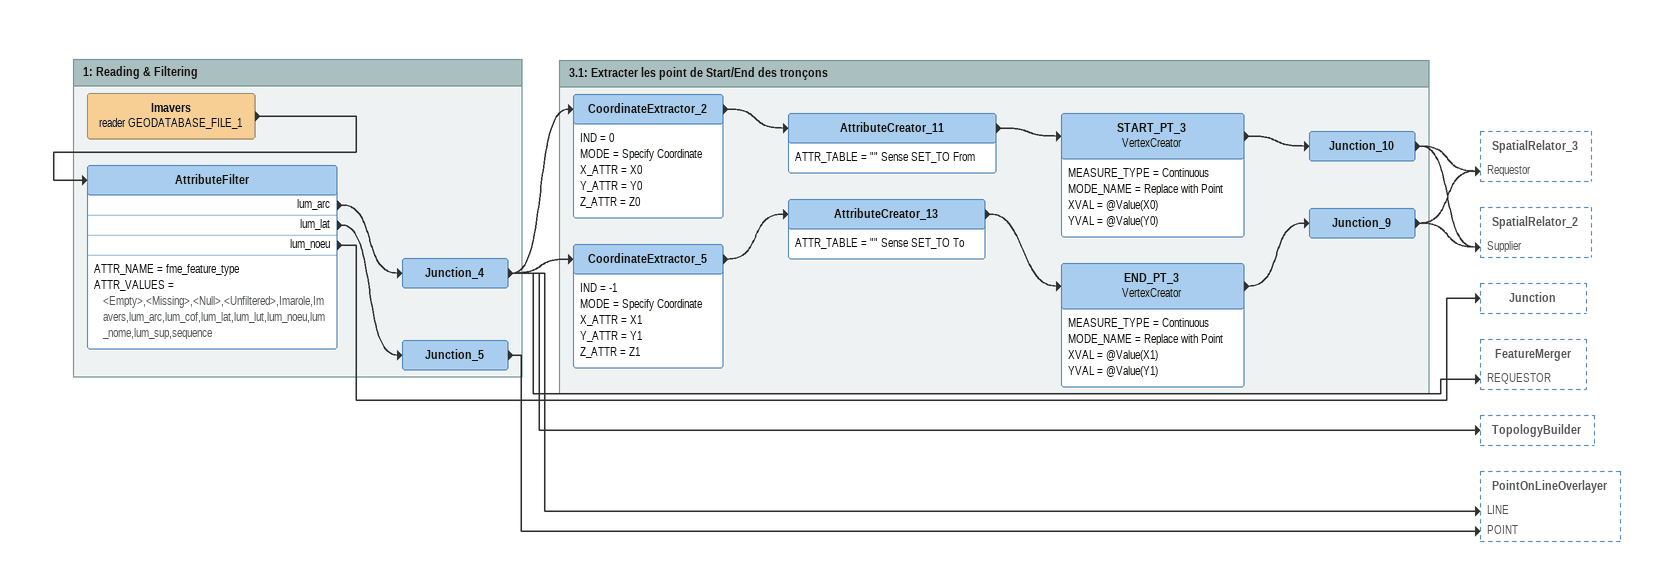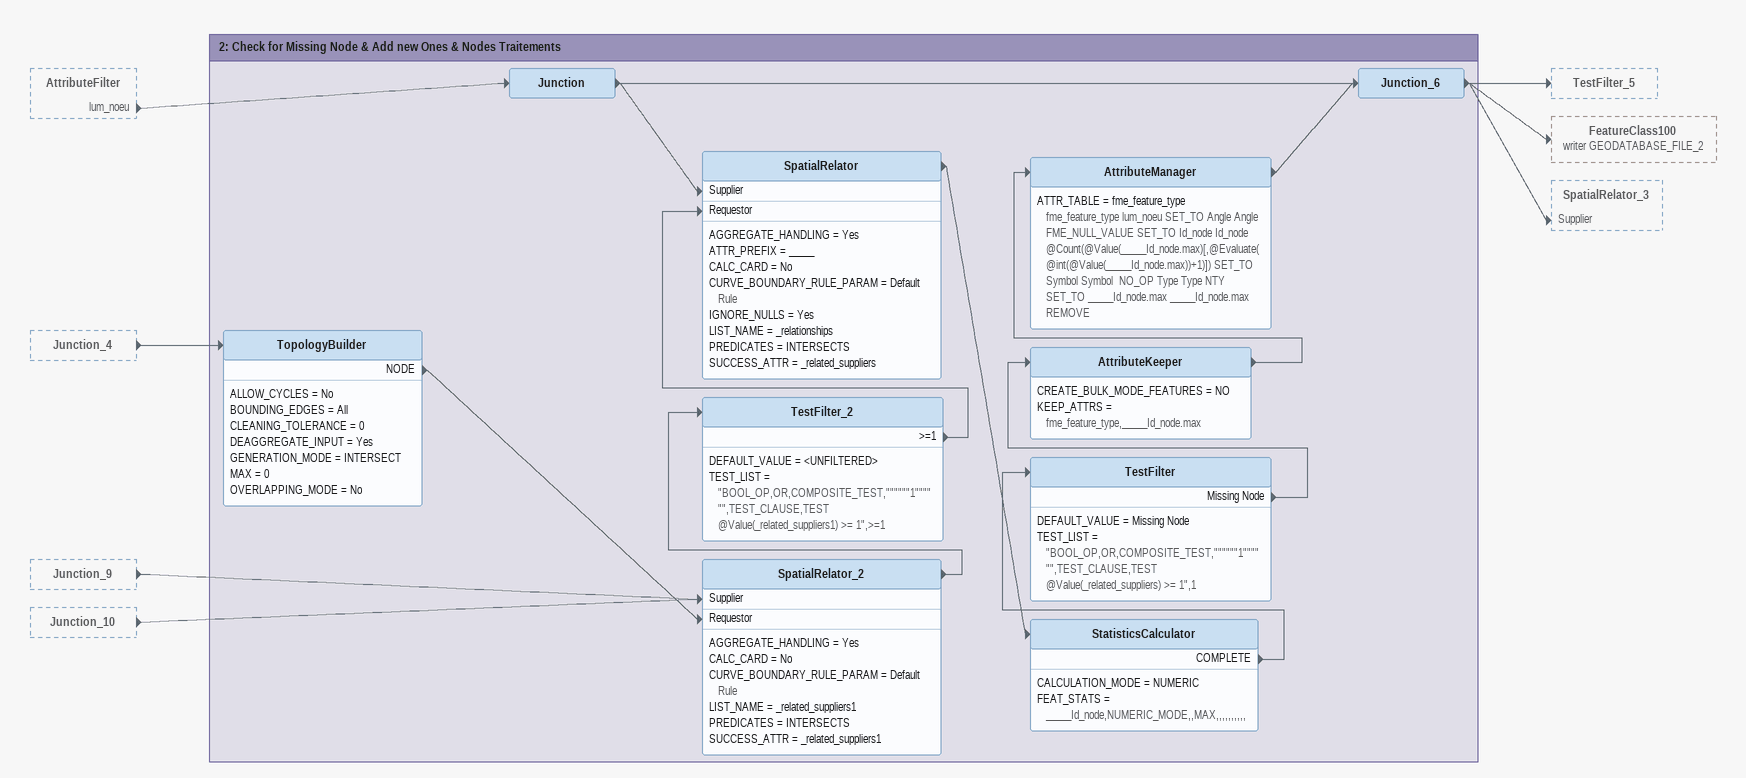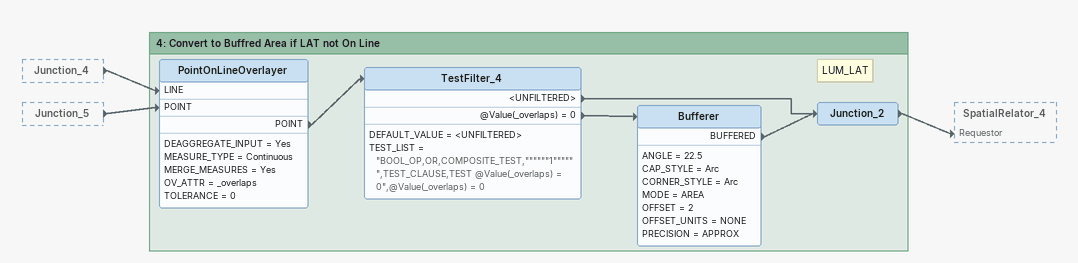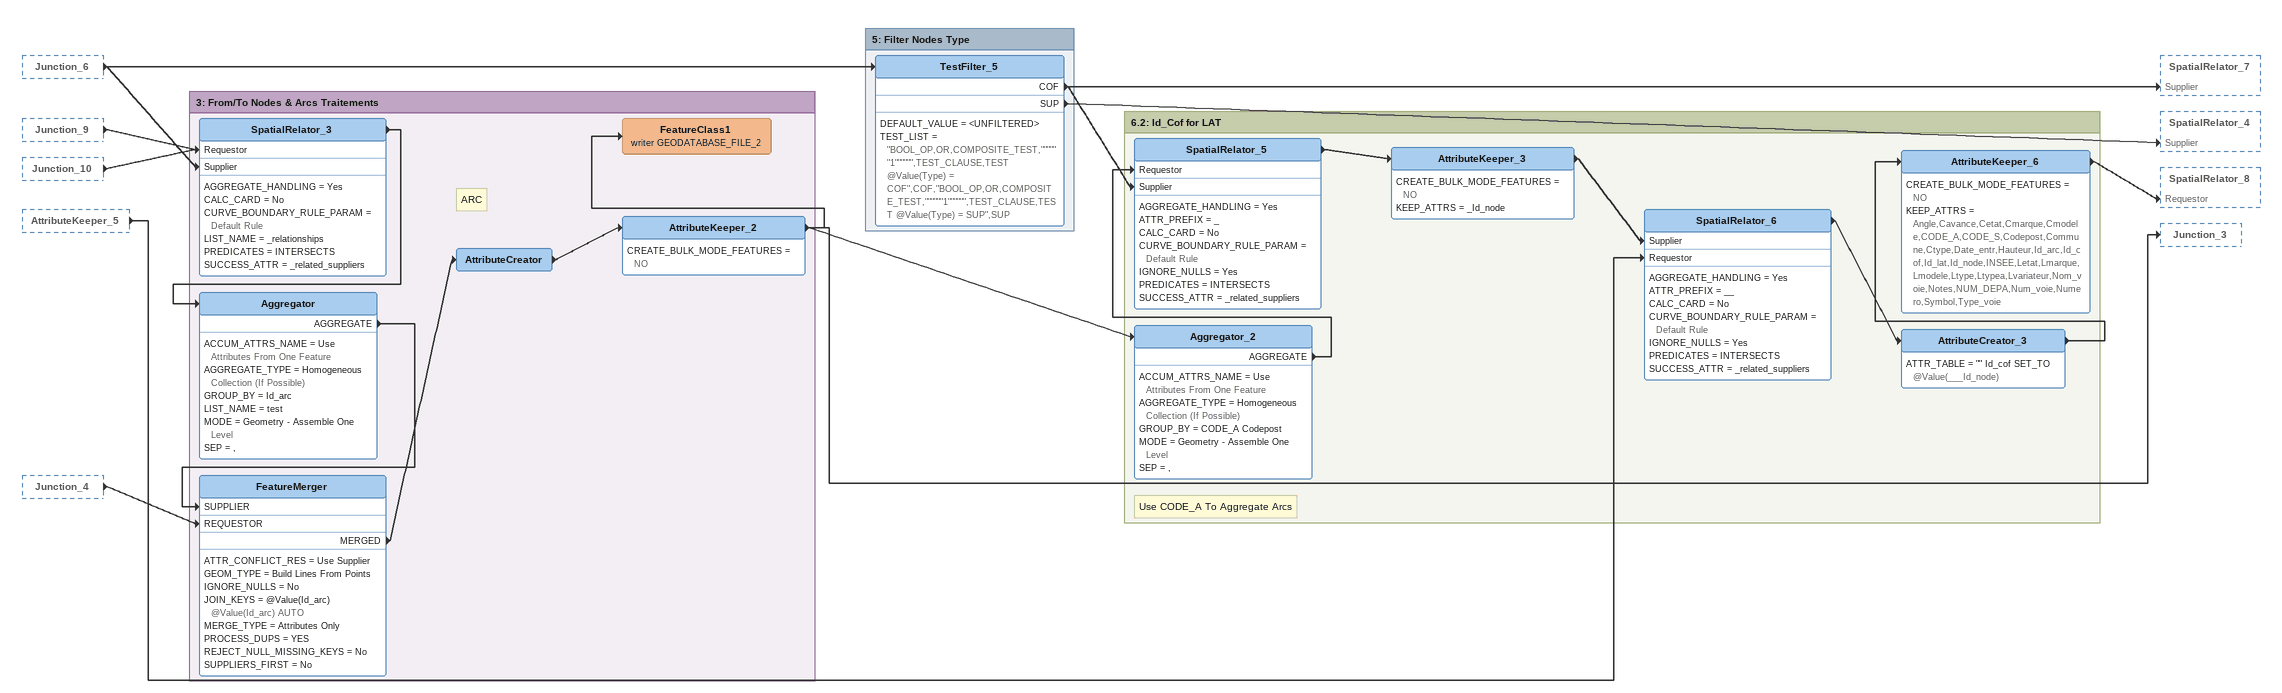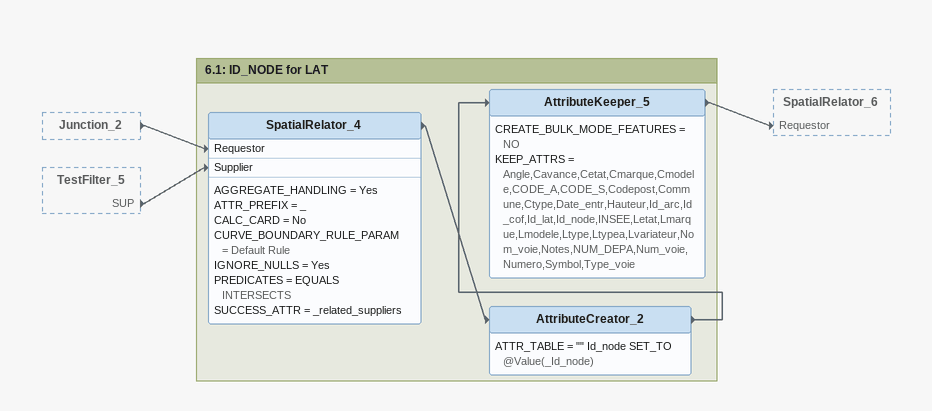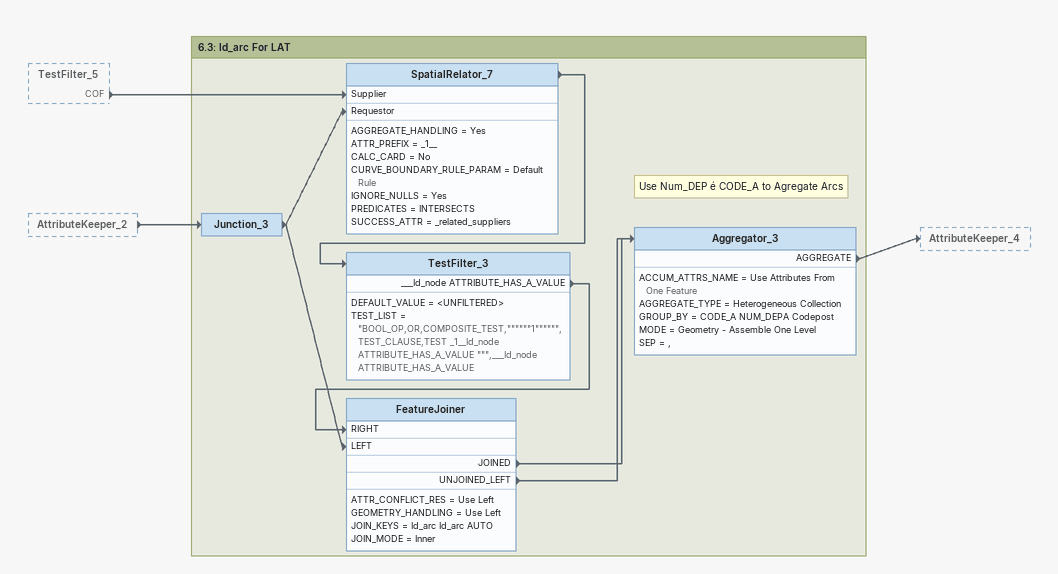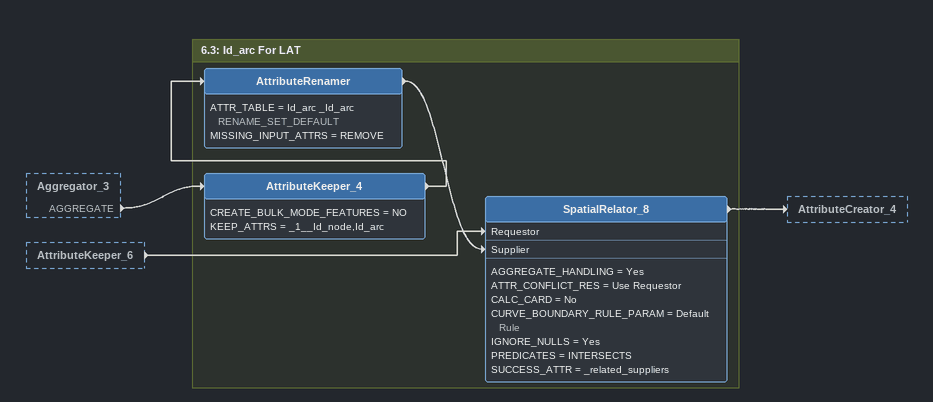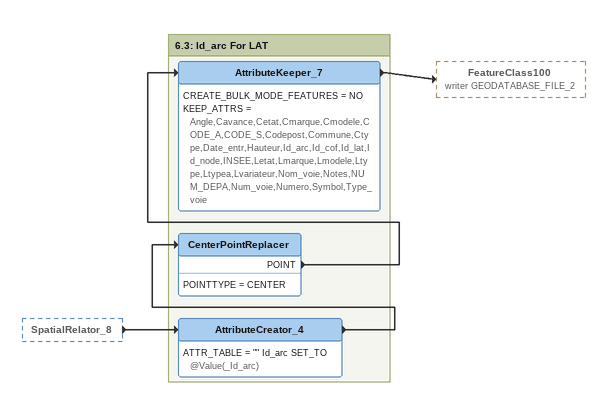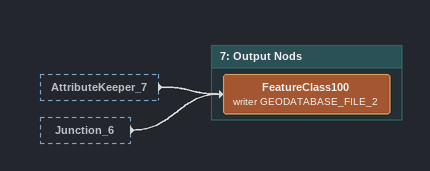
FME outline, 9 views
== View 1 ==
Bookmark: 1: Reading & Filtering
Imavers (reader GEODATABASE_FILE_1)
    -> AttributeFilter
AttributeFilter
    ATTR_NAME = fme_feature_type
    ATTR_VALUES = <Empty>,<Missing>,<Null>,<Unfiltered>,Imarole,Imavers,lum_arc,lum_cof,lum_lat,lum_lut,lum_noeu,lum_nome,lum_sup,sequence
    lum_arc -> Junction_4
    lum_lat -> Junction_5
    lum_noeu -> Junction
Junction_4
    -> CoordinateExtractor_2
    -> FeatureMerger [REQUESTOR]
    -> CoordinateExtractor_5
    -> TopologyBuilder
    -> PointOnLineOverlayer [LINE]
Junction_5
    -> PointOnLineOverlayer [POINT]

Bookmark: 3.1: Extracter les point de Start/End des tronçons
CoordinateExtractor_2
    IND = 0
    MODE = Specify Coordinate
    X_ATTR = X0
    Y_ATTR = Y0
    Z_ATTR = Z0
    -> AttributeCreator_11
AttributeCreator_11
    ATTR_TABLE = "" Sense SET_TO From
    -> START_PT_3
START_PT_3: VertexCreator
    MEASURE_TYPE = Continuous
    MODE_NAME = Replace with Point
    XVAL = @Value(X0)
    YVAL = @Value(Y0)
    -> Junction_10
Junction_10
    -> SpatialRelator_3 [Requestor]
    -> SpatialRelator_2 [Supplier]
CoordinateExtractor_5
    IND = -1
    MODE = Specify Coordinate
    X_ATTR = X1
    Y_ATTR = Y1
    Z_ATTR = Z1
    -> AttributeCreator_13
AttributeCreator_13
    ATTR_TABLE = "" Sense SET_TO To
    -> END_PT_3
END_PT_3: VertexCreator
    MEASURE_TYPE = Continuous
    MODE_NAME = Replace with Point
    XVAL = @Value(X1)
    YVAL = @Value(Y1)
    -> Junction_9
Junction_9
    -> SpatialRelator_3 [Requestor]
    -> SpatialRelator_2 [Supplier]

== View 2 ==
AttributeFilter [outside]
    lum_noeu -> Junction
Junction_4 [outside]
    -> TopologyBuilder
Junction_9 [outside]
    -> SpatialRelator_2 [Supplier]
Junction_10 [outside]
    -> SpatialRelator_2 [Supplier]

Bookmark: 2: Check for Missing Node & Add new Ones & Nodes Traitements
Junction
    -> Junction_6
    -> SpatialRelator [Supplier]
TopologyBuilder
    ALLOW_CYCLES = No
    BOUNDING_EDGES = All
    CLEANING_TOLERANCE = 0
    DEAGGREGATE_INPUT = Yes
    GENERATION_MODE = INTERSECT
    MAX = 0
    OVERLAPPING_MODE = No
    NODE -> SpatialRelator_2 [Requestor]
SpatialRelator_2
    AGGREGATE_HANDLING = Yes
    CALC_CARD = No
    CURVE_BOUNDARY_RULE_PARAM = Default Rule
    LIST_NAME = _related_suppliers1
    PREDICATES = INTERSECTS
    SUCCESS_ATTR = _related_suppliers1
    -> TestFilter_2
TestFilter_2
    DEFAULT_VALUE = <UNFILTERED>
    TEST_LIST = "BOOL_OP,OR,COMPOSITE_TEST,""""""1"""""",TEST_CLAUSE,TEST @Value(_related_suppliers1) >= 1",>=1
    >=1 -> SpatialRelator [Requestor]
SpatialRelator
    AGGREGATE_HANDLING = Yes
    ATTR_PREFIX = _____
    CALC_CARD = No
    CURVE_BOUNDARY_RULE_PARAM = Default Rule
    IGNORE_NULLS = Yes
    LIST_NAME = _relationships
    PREDICATES = INTERSECTS
    SUCCESS_ATTR = _related_suppliers
    -> StatisticsCalculator
StatisticsCalculator
    CALCULATION_MODE = NUMERIC
    FEAT_STATS = _____Id_node,NUMERIC_MODE,,MAX,,,,,,,,,,
    COMPLETE -> TestFilter
TestFilter
    DEFAULT_VALUE = Missing Node
    TEST_LIST = "BOOL_OP,OR,COMPOSITE_TEST,""""""1"""""",TEST_CLAUSE,TEST @Value(_related_suppliers) >= 1",1
    Missing Node -> AttributeKeeper
AttributeKeeper
    CREATE_BULK_MODE_FEATURES = NO
    KEEP_ATTRS = fme_feature_type,_____Id_node.max
    -> AttributeManager
AttributeManager
    ATTR_TABLE = fme_feature_type fme_feature_type lum_noeu SET_TO Angle Angle FME_NULL_VALUE SET_TO Id_node Id_node @Count(@Value(_____Id_node.max)[,@Evaluate(@int(@Value(_____Id_node.max))+1)]) SET_TO Symbol Symbol  NO_OP Type Type NTY SET_TO _____Id_node.max _____Id_node.max  REMOVE
    -> Junction_6
Junction_6
    -> TestFilter_5
    -> FeatureClass100 (writer GEODATABASE_FILE_2)
    -> SpatialRelator_3 [Supplier]

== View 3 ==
Junction_4 [outside]
    -> PointOnLineOverlayer [LINE]
Junction_5 [outside]
    -> PointOnLineOverlayer [POINT]

Bookmark: 4: Convert to Buffred Area if LAT not On Line
PointOnLineOverlayer
    DEAGGREGATE_INPUT = Yes
    MEASURE_TYPE = Continuous
    MERGE_MEASURES = Yes
    OV_ATTR = _overlaps
    TOLERANCE = 0
    POINT -> TestFilter_4
TestFilter_4
    DEFAULT_VALUE = <UNFILTERED>
    TEST_LIST = "BOOL_OP,OR,COMPOSITE_TEST,""""""1"""""",TEST_CLAUSE,TEST @Value(_overlaps) = 0",@Value(_overlaps) = 0
    <UNFILTERED> -> Junction_2
    @Value(_overlaps) = 0 -> Bufferer
Bufferer
    ANGLE = 22.5
    CAP_STYLE = Arc
    CORNER_STYLE = Arc
    MODE = AREA
    OFFSET = 2
    OFFSET_UNITS = NONE
    PRECISION = APPROX
    BUFFERED -> Junction_2
Note: LUM_LAT
Junction_2
    -> SpatialRelator_4 [Requestor]

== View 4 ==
Junction_6 [outside]
    -> TestFilter_5
    -> SpatialRelator_3 [Supplier]
Junction_9 [outside]
    -> SpatialRelator_3 [Requestor]
Junction_10 [outside]
    -> SpatialRelator_3 [Requestor]
AttributeKeeper_5 [outside]
    -> SpatialRelator_6 [Requestor]
Junction_4 [outside]
    -> FeatureMerger [REQUESTOR]

Bookmark: 5: Filter Nodes Type
TestFilter_5
    DEFAULT_VALUE = <UNFILTERED>
    TEST_LIST = "BOOL_OP,OR,COMPOSITE_TEST,""""""1"""""",TEST_CLAUSE,TEST @Value(Type) = COF",COF,"BOOL_OP,OR,COMPOSITE_TEST,""""""1"""""",TEST_CLAUSE,TEST @Value(Type) = SUP",SUP
    COF -> SpatialRelator_5 [Supplier]
    COF -> SpatialRelator_7 [Supplier]
    SUP -> SpatialRelator_4 [Supplier]

Bookmark: 3: From/To Nodes & Arcs Traitements
SpatialRelator_3
    AGGREGATE_HANDLING = Yes
    CALC_CARD = No
    CURVE_BOUNDARY_RULE_PARAM = Default Rule
    LIST_NAME = _relationships
    PREDICATES = INTERSECTS
    SUCCESS_ATTR = _related_suppliers
    -> Aggregator
Aggregator
    ACCUM_ATTRS_NAME = Use Attributes From One Feature
    AGGREGATE_TYPE = Homogeneous Collection (If Possible)
    GROUP_BY = Id_arc
    LIST_NAME = test
    MODE = Geometry - Assemble One Level
    SEP = ,
    AGGREGATE -> FeatureMerger [SUPPLIER]
FeatureMerger
    ATTR_CONFLICT_RES = Use Supplier
    GEOM_TYPE = Build Lines From Points
    IGNORE_NULLS = No
    JOIN_KEYS = @Value(Id_arc) @Value(Id_arc) AUTO
    MERGE_TYPE = Attributes Only
    PROCESS_DUPS = YES
    REJECT_NULL_MISSING_KEYS = No
    SUPPLIERS_FIRST = No
    MERGED -> AttributeCreator
AttributeCreator
    -> AttributeKeeper_2
Note: ARC
AttributeKeeper_2
    CREATE_BULK_MODE_FEATURES = NO
    -> Aggregator_2
    -> FeatureClass1 (writer GEODATABASE_FILE_2)
    -> Junction_3
FeatureClass1 (writer GEODATABASE_FILE_2)

Bookmark: 6.2: Id_Cof for LAT
Note: Use CODE_A To Aggregate Arcs
Aggregator_2
    ACCUM_ATTRS_NAME = Use Attributes From One Feature
    AGGREGATE_TYPE = Homogeneous Collection (If Possible)
    GROUP_BY = CODE_A Codepost
    MODE = Geometry - Assemble One Level
    SEP = ,
    AGGREGATE -> SpatialRelator_5 [Requestor]
SpatialRelator_5
    AGGREGATE_HANDLING = Yes
    ATTR_PREFIX = _
    CALC_CARD = No
    CURVE_BOUNDARY_RULE_PARAM = Default Rule
    IGNORE_NULLS = Yes
    PREDICATES = INTERSECTS
    SUCCESS_ATTR = _related_suppliers
    -> AttributeKeeper_3
AttributeKeeper_3
    CREATE_BULK_MODE_FEATURES = NO
    KEEP_ATTRS = _Id_node
    -> SpatialRelator_6 [Supplier]
SpatialRelator_6
    AGGREGATE_HANDLING = Yes
    ATTR_PREFIX = __
    CALC_CARD = No
    CURVE_BOUNDARY_RULE_PARAM = Default Rule
    IGNORE_NULLS = Yes
    PREDICATES = INTERSECTS
    SUCCESS_ATTR = _related_suppliers
    -> AttributeCreator_3
AttributeCreator_3
    ATTR_TABLE = "" Id_cof SET_TO @Value(___Id_node)
    -> AttributeKeeper_6
AttributeKeeper_6
    CREATE_BULK_MODE_FEATURES = NO
    KEEP_ATTRS = Angle,Cavance,Cetat,Cmarque,Cmodele,CODE_A,CODE_S,Codepost,Commune,Ctype,Date_entr,Hauteur,Id_arc,Id_cof,Id_lat,Id_node,INSEE,Letat,Lmarque,Lmodele,Ltype,Ltypea,Lvariateur,Nom_voie,Notes,NUM_DEPA,Num_voie,Numero,Symbol,Type_voie
    -> SpatialRelator_8 [Requestor]

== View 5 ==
Junction_2 [outside]
    -> SpatialRelator_4 [Requestor]
TestFilter_5 [outside]
    SUP -> SpatialRelator_4 [Supplier]

Bookmark: 6.1: ID_NODE for LAT
SpatialRelator_4
    AGGREGATE_HANDLING = Yes
    ATTR_PREFIX = _
    CALC_CARD = No
    CURVE_BOUNDARY_RULE_PARAM = Default Rule
    IGNORE_NULLS = Yes
    PREDICATES = EQUALS INTERSECTS
    SUCCESS_ATTR = _related_suppliers
    -> AttributeCreator_2
AttributeCreator_2
    ATTR_TABLE = "" Id_node SET_TO @Value(_Id_node)
    -> AttributeKeeper_5
AttributeKeeper_5
    CREATE_BULK_MODE_FEATURES = NO
    KEEP_ATTRS = Angle,Cavance,Cetat,Cmarque,Cmodele,CODE_A,CODE_S,Codepost,Commune,Ctype,Date_entr,Hauteur,Id_arc,Id_cof,Id_lat,Id_node,INSEE,Letat,Lmarque,Lmodele,Ltype,Ltypea,Lvariateur,Nom_voie,Notes,NUM_DEPA,Num_voie,Numero,Symbol,Type_voie
    -> SpatialRelator_6 [Requestor]

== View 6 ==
TestFilter_5 [outside]
    COF -> SpatialRelator_7 [Supplier]
AttributeKeeper_2 [outside]
    -> Junction_3

Bookmark: 6.3: Id_arc For LAT
Junction_3
    -> SpatialRelator_7 [Requestor]
    -> FeatureJoiner [LEFT]
SpatialRelator_7
    AGGREGATE_HANDLING = Yes
    ATTR_PREFIX = _1__
    CALC_CARD = No
    CURVE_BOUNDARY_RULE_PARAM = Default Rule
    IGNORE_NULLS = Yes
    PREDICATES = INTERSECTS
    SUCCESS_ATTR = _related_suppliers
    -> TestFilter_3
TestFilter_3
    DEFAULT_VALUE = <UNFILTERED>
    TEST_LIST = "BOOL_OP,OR,COMPOSITE_TEST,""""""1"""""",TEST_CLAUSE,TEST _1__Id_node ATTRIBUTE_HAS_A_VALUE """,___Id_node ATTRIBUTE_HAS_A_VALUE
    ___Id_node ATTRIBUTE_HAS_A_VALUE -> FeatureJoiner [RIGHT]
FeatureJoiner
    ATTR_CONFLICT_RES = Use Left
    GEOMETRY_HANDLING = Use Left
    JOIN_KEYS = Id_arc Id_arc AUTO
    JOIN_MODE = Inner
    JOINED -> Aggregator_3
    UNJOINED_LEFT -> Aggregator_3
Note: Use Num_DEP é CODE_A to Agregate Arcs
Aggregator_3
    ACCUM_ATTRS_NAME = Use Attributes From One Feature
    AGGREGATE_TYPE = Heterogeneous Collection
    GROUP_BY = CODE_A NUM_DEPA Codepost
    MODE = Geometry - Assemble One Level
    SEP = ,
    AGGREGATE -> AttributeKeeper_4

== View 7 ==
Aggregator_3 [outside]
    AGGREGATE -> AttributeKeeper_4
AttributeKeeper_6 [outside]
    -> SpatialRelator_8 [Requestor]

Bookmark: 6.3: Id_arc For LAT
AttributeKeeper_4
    CREATE_BULK_MODE_FEATURES = NO
    KEEP_ATTRS = _1__Id_node,Id_arc
    -> AttributeRenamer
AttributeRenamer
    ATTR_TABLE = Id_arc _Id_arc RENAME_SET_DEFAULT
    MISSING_INPUT_ATTRS = REMOVE
    -> SpatialRelator_8 [Supplier]
SpatialRelator_8
    AGGREGATE_HANDLING = Yes
    ATTR_CONFLICT_RES = Use Requestor
    CALC_CARD = No
    CURVE_BOUNDARY_RULE_PARAM = Default Rule
    IGNORE_NULLS = Yes
    PREDICATES = INTERSECTS
    SUCCESS_ATTR = _related_suppliers
    -> AttributeCreator_4

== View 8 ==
SpatialRelator_8 [outside]
    -> AttributeCreator_4

Bookmark: 6.3: Id_arc For LAT
AttributeCreator_4
    ATTR_TABLE = "" Id_arc SET_TO @Value(_Id_arc)
    -> CenterPointReplacer
CenterPointReplacer
    POINTTYPE = CENTER
    POINT -> AttributeKeeper_7
AttributeKeeper_7
    CREATE_BULK_MODE_FEATURES = NO
    KEEP_ATTRS = Angle,Cavance,Cetat,Cmarque,Cmodele,CODE_A,CODE_S,Codepost,Commune,Ctype,Date_entr,Hauteur,Id_arc,Id_cof,Id_lat,Id_node,INSEE,Letat,Lmarque,Lmodele,Ltype,Ltypea,Lvariateur,Nom_voie,Notes,NUM_DEPA,Num_voie,Numero,Symbol,Type_voie
    -> FeatureClass100 (writer GEODATABASE_FILE_2)

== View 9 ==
AttributeKeeper_7 [outside]
    -> FeatureClass100 (writer GEODATABASE_FILE_2)
Junction_6 [outside]
    -> FeatureClass100 (writer GEODATABASE_FILE_2)

Bookmark: 7: Output Nods
FeatureClass100 (writer GEODATABASE_FILE_2)
